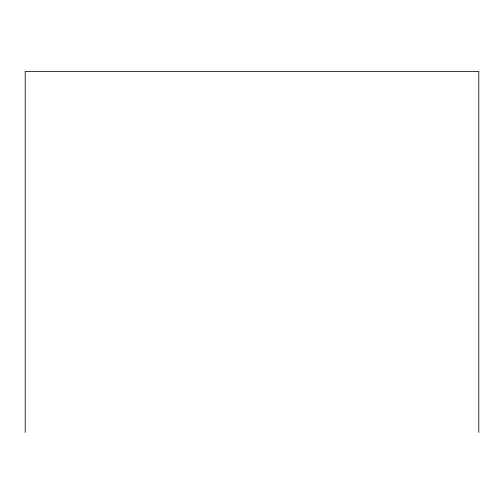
<?xml version="1.0" encoding="UTF-8"?>
<svg xmlns="http://www.w3.org/2000/svg" width="504" height="504" viewBox="0 0 504 504"><rect width="100%" height="100%" fill="white"/><g stroke="black" fill="none" stroke-linecap="round" stroke-linejoin="round"><path stroke-width="0.76" d="M478.8 432.533L478.8 71.467L25.2 71.467L25.2 432.533"/></g></svg>
